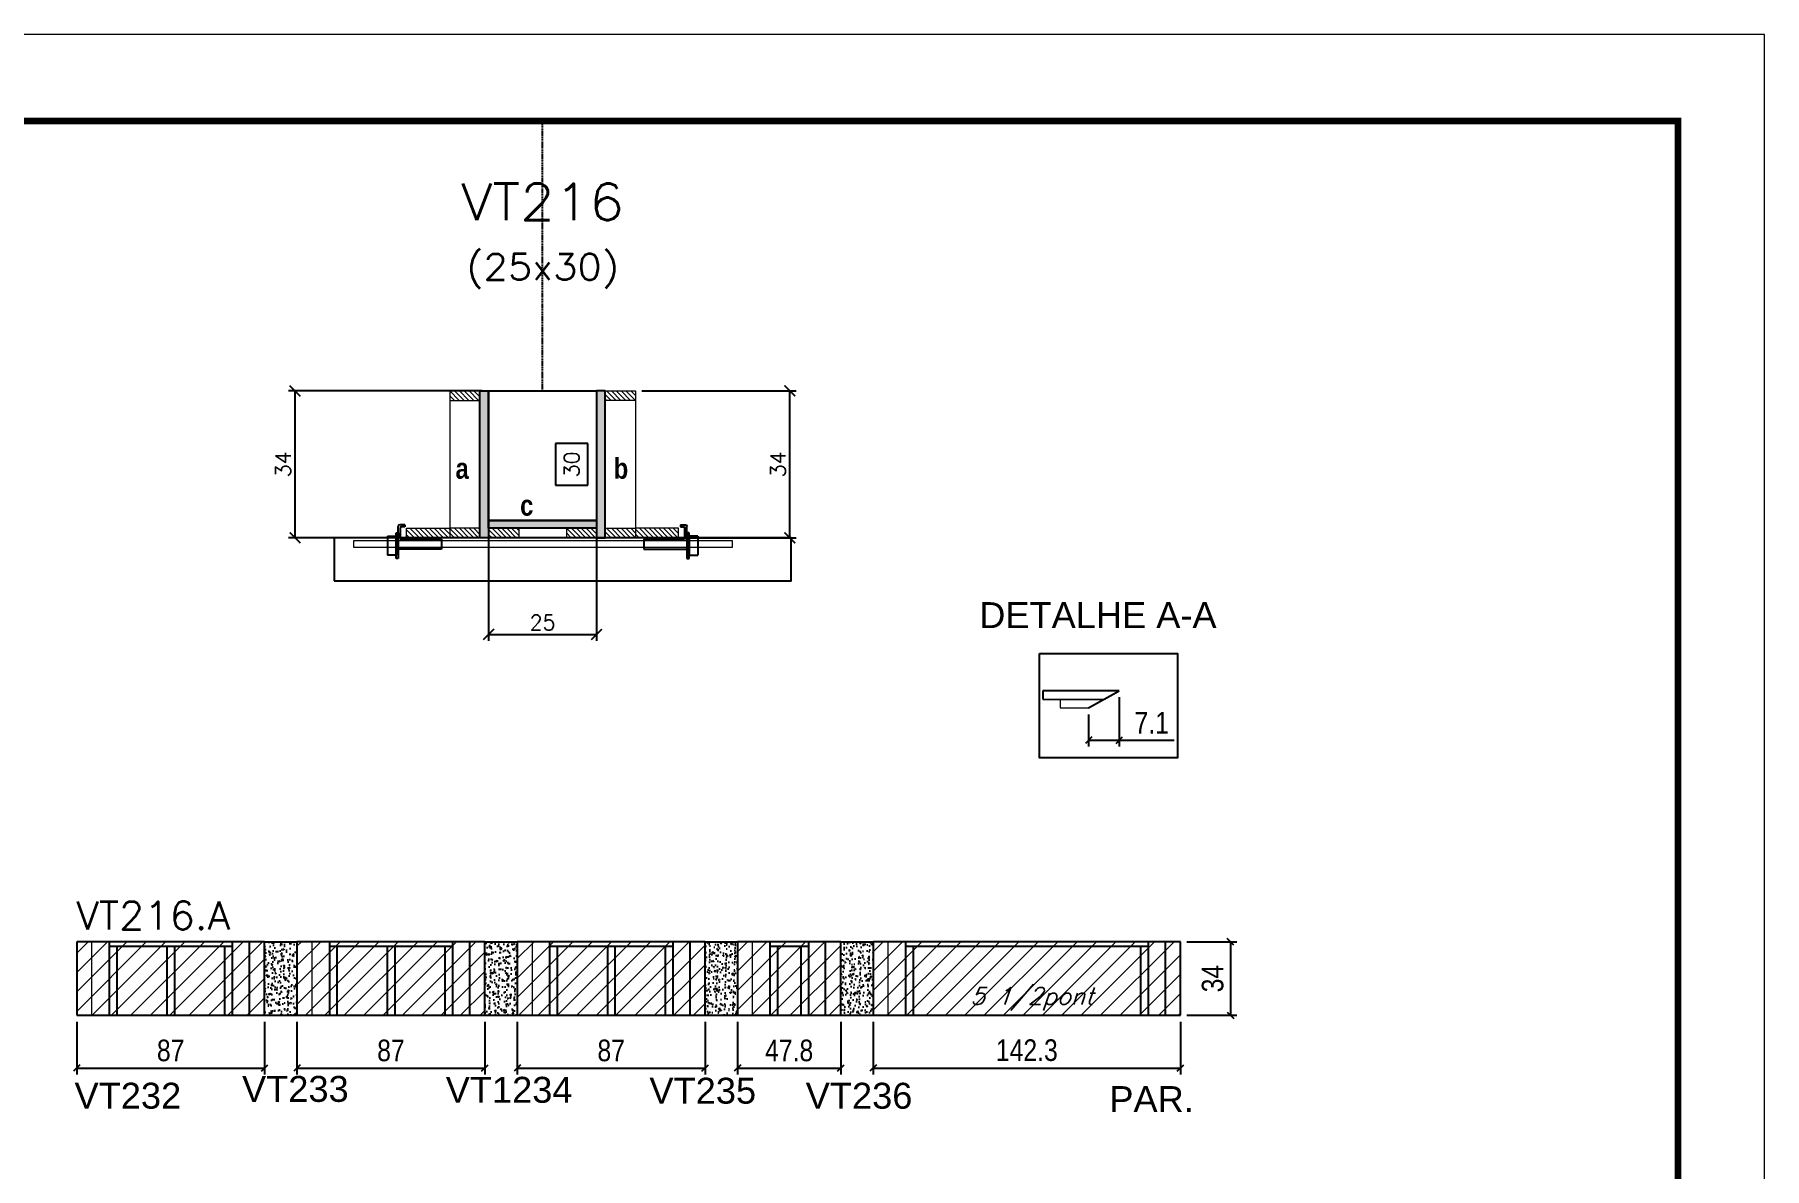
# Model space of a CAD drawing. Extents: x 137137 to 143418, y 10464 to 34486.
# Drawn here: x 139420 to 140221, y 28218 to 28743 of the extents above; entities that cross this region are included whole.
import ezdxf
from ezdxf.enums import TextEntityAlignment as Align

# ---------------------------------------------------------------- set-up
doc = ezdxf.new("R2010")
doc.units = 0
doc.linetypes.add('DASHED', pattern=[0.75, 0.5, -0.25])
doc.linetypes.add('HIDDEN', pattern=[0.375, 0.25, -0.125])
for name, color, linetype in [('5', 5, 'Continuous'), ('barrote', 251, 'Continuous'), ('COTA', 241, 'Continuous'), ('Cota Seção (2x)', 4, 'Continuous'), ('detalhes', 4, 'Continuous'), ('Painéis', 200, 'Continuous'), ('presilha', 1, 'Continuous'), ('SARR_2.2x7', 40, 'Continuous'), ('SARR_3.5x7', 81, 'Continuous'), ('texto', 7, 'Continuous'), ('Texto de Titulo', 7, 'Continuous'), ('Texto Qtd Sarr', 242, 'Continuous')]:
    doc.layers.add(name, color=color, linetype=linetype)
for name, color, linetype, lineweight in [('CONCRETO', 251, 'Continuous', 25), ('Folhas', 255, 'Continuous', 9), ('Hachura', 251, 'Continuous', 9), ('Madeira', 126, 'Continuous', 18), ('Sarr 2.2x7', 40, 'Continuous', 9), ('SARRAFO DE PRESSAO', 251, 'DASHED', 9), ('SCO-___-LAJ', 2, 'Continuous', 0), ('Texto Seção', 7, 'Continuous', 15)]:
    doc.layers.add(name, color=color, linetype=linetype, lineweight=lineweight)
doc.styles.add('COTA TECNICA', font='techl___.ttf', dxfattribs={"height": 10})
doc.styles.add('REGUA-120', font='ROMANS.shx', dxfattribs={"height": 15})
doc.styles.add('Romans', font='romans.shx')
doc.styles.get("Standard").update_dxf_attribs({"font": 'arial.ttf'})
doc.styles.add('TECNICA', font='techb___.ttf', dxfattribs={"height": 10})
doc.dimstyles.new('Cota Seção (2x)', dxfattribs={"dimtxt": 7, "dimasz": 5, "dimexe": 3, "dimexo": 3, "dimgap": 2, "dimtad": 3, "dimdec": 1, "dimlfac": 0.5, "dimzin": 12, "dimdsep": 46, "dimtxsty": 'Romans', "dimblk": 'ARCHTICK', "dimcen": 0, "dimclrd": 4, "dimclre": 4, "dimclrt": 1, "dimadec": 1, "dimazin": 3, "dimtfac": 1, "dimtdec": 1, "dimtmove": 0, "dimatfit": 3, "dimldrblk": 'OBLIQUE', "dimfxl": 1, "dimtolj": 1, "dimtzin": 12, "dimarcsym": 0})
doc.dimstyles.new('Cota Seção interna', dxfattribs={"dimtxt": 7, "dimasz": 6, "dimexe": 0.18, "dimexo": 2, "dimgap": -4, "dimtad": 3, "dimdec": 1, "dimlfac": 0.5, "dimzin": 12, "dimdsep": 46, "dimtxsty": 'Romans', "dimblk": 'ARCHTICK', "dimcen": 0.09, "dimse1": 1, "dimse2": 1, "dimsd1": 1, "dimsd2": 1, "dimclrd": 180, "dimclre": 5, "dimclrt": 1, "dimadec": 0, "dimazin": 3, "dimtfac": 1, "dimtdec": 1, "dimtofl": 0, "dimtmove": 0, "dimatfit": 3, "dimldrblk": 'ARCHTICK', "dimfxl": 1, "dimtolj": 1, "dimtzin": 0, "dimarcsym": 0})
doc.dimstyles.new('PAINEL', dxfattribs={"dimtxt": 10, "dimasz": 3, "dimexe": 3, "dimexo": 3, "dimgap": 3, "dimtad": 1, "dimdec": 1, "dimzin": 12, "dimdsep": 46, "dimtxsty": 'COTA TECNICA', "dimblk1": 'OBLIQUE', "dimblk2": 'OBLIQUE', "dimsah": 1, "dimcen": 0.9, "dimclrd": 4, "dimclre": 4, "dimclrt": 240, "dimadec": 1, "dimazin": 3, "dimtfac": 1, "dimtdec": 1, "dimtmove": 0, "dimatfit": 3, "dimfxl": 1, "dimtolj": 1, "dimtzin": 12, "dimarcsym": 0})
pattern_1 = [(50, (-1769.369, -57.7812), (5.46554007, -0.47817257), [0.5715, -6.2865]), (355, (-1769.369, -57.781), (-1.05730264, 5.73170536), [0.4572, -5.02921753]), (100.4514447, (-1768.9135, -57.821), (4.40823741, 5.25353256), [0.48570026, -5.34270734]), (46.1842, (-1769.369, -56.257), (8.13237123, -1.26126984), [0.85725, -9.42975]), (96.6355576, (-1768.691, -56.362), (7.122124, 7.42278374), [0.7285507, -8.01406824]), (351.184151, (-1769.369, -56.257), (7.122124, 7.42278374), [0.685799, -7.54379196]), (21, (-1768.607, -56.6382), (4.54843174, -3.06795595), [0.5715, -6.2865]), (326, (-1768.607, -56.638), (1.85406085, 5.52563898), [0.4572, -5.0292]), (71.451445, (-1768.228, -56.894), (6.40249258, 2.45768307), [0.48570026, -5.34269813]), (37.5, (-1769.369, -57.7812), (0.092658098, 2.536651166), [0, -4.96824, 0, -5.1054, 0, -5.04825]), (7.5, (-1769.369, -57.7812), (2.004589875, 3.005417245), [0, -2.91084, 0, -4.85394, 0, -1.92405]), (327.5, (-1771.0682, -57.7812), (4.067717855, -0.17186232), [0, -1.905, 0, -5.9436, 0, -7.8867]), (317.5, (-1771.8302, -57.7812), (4.44387544, 0.76279473), [0, -2.4765, 0, -3.94716, 0, -5.6007])]
pattern_2 = [(315, (162598.637, 20280.2569), (1.12253202, 1.12253202), [])]
pattern_3 = [(315, (162586.637, 20280.2569), (1.12253202, 1.12253202), [])]
pattern_4 = [(45, (-3170, 0), (-4.49012806, 4.49012806), [])]

# ---------------------------------------------------------------- blocks, each defined once
blk = doc.blocks.new('9999999999')
at = {"layer": 'Folhas'}
blk.add_lwpolyline([(98138.98, 34190.21), (99623.98, 34190.21), (99623.98, 35240.21), (98138.98, 35240.21)], close=True, dxfattribs=at)
at = {"layer": 'Folhas', "color": 30, "const_width": 3}
blk.add_lwpolyline([(98213.98, 34230.21), (99583.98, 34230.21), (99583.98, 35200.21), (98213.98, 35200.21)], close=True, dxfattribs=at)
blk = doc.blocks.new('_Oblique')
at = {"color": 0, "linetype": 'ByBlock', "lineweight": -2}
blk.add_line((-0.5, -0.5), (0.5, 0.5), dxfattribs=at)
blk = doc.blocks.new('*D5838')
at = {"layer": 'COTA', "color": 4, "linetype": 'ByBlock', "lineweight": -2, "transparency": 16777216}
for p, q in [((139953.39, 28322.8), (139976.54, 28322.8)), ((139973.54, 28322.8), (139973.54, 28288.8)), ((139953.39, 28288.8), (139976.54, 28288.8))]:
    blk.add_line(p, q, dxfattribs=at)
at = {"layer": 'Defpoints', "color": 0, "linetype": 'ByBlock', "transparency": 16777216}
for p in [(139950.39, 28322.8), (139950.39, 28288.8), (139973.54, 28288.8)]:
    blk.add_point(p, dxfattribs=at)
at = {"layer": 'COTA', "color": 4, "linetype": 'ByBlock', "lineweight": -2, "transparency": 16777216, "xscale": 3, "yscale": 3, "zscale": 3}
for p, rotation in [((139973.54, 28322.8), 90), ((139973.54, 28288.8), 270)]:
    blk.add_blockref('_Oblique', p, dxfattribs=dict(at, rotation=rotation))
at = {"layer": 'COTA', "color": 240, "linetype": 'ByBlock', "transparency": 16777216, "insert": (139965.32, 28305.8), "char_height": 10, "attachment_point": 5, "rotation": 90, "style": 'COTA TECNICA'}
blk.add_mtext('\\A1;34', dxfattribs=at)
blk = doc.blocks.new('*D5839')
at = {"layer": 'COTA', "color": 4, "linetype": 'ByBlock', "lineweight": -2, "transparency": 16777216}
for p, q in [((139808.09, 28285.8), (139808.09, 28261.37)), ((139950.39, 28285.8), (139950.39, 28261.37)), ((139808.09, 28264.37), (139950.39, 28264.37))]:
    blk.add_line(p, q, dxfattribs=at)
at = {"layer": 'Defpoints', "color": 0, "linetype": 'ByBlock', "transparency": 16777216}
for p in [(139808.09, 28288.8), (139950.39, 28288.8), (139950.39, 28264.37)]:
    blk.add_point(p, dxfattribs=at)
at = {"layer": 'COTA', "color": 4, "linetype": 'ByBlock', "lineweight": -2, "transparency": 16777216, "xscale": 3, "yscale": 3, "zscale": 3, "rotation": 180}
blk.add_blockref('_Oblique', (139808.09, 28264.37), dxfattribs=at)
at = {"layer": 'COTA', "color": 4, "linetype": 'ByBlock', "lineweight": -2, "transparency": 16777216, "xscale": 3, "yscale": 3, "zscale": 3}
blk.add_blockref('_Oblique', (139950.39, 28264.37), dxfattribs=at)
at = {"layer": 'COTA', "color": 240, "linetype": 'ByBlock', "transparency": 16777216, "insert": (139879.24, 28272.59), "char_height": 10, "attachment_point": 5, "style": 'COTA TECNICA'}
blk.add_mtext('\\A1;142.3', dxfattribs=at)
blk = doc.blocks.new('*D5840')
at = {"layer": 'COTA', "color": 4, "linetype": 'ByBlock', "lineweight": -2, "transparency": 16777216}
for p, q in [((139922.04, 28436.11), (139922.04, 28413.2)), ((139907.85, 28428.11), (139907.85, 28413.2)), ((139907.85, 28416.2), (139922.04, 28416.2)), ((139922.04, 28416.2), (139947.5, 28416.2))]:
    blk.add_line(p, q, dxfattribs=at)
at = {"layer": 'Defpoints', "color": 0, "linetype": 'ByBlock', "transparency": 16777216}
for p in [(139922.04, 28439.11), (139907.85, 28431.11), (139907.85, 28416.2)]:
    blk.add_point(p, dxfattribs=at)
at = {"layer": 'COTA', "color": 4, "linetype": 'ByBlock', "lineweight": -2, "transparency": 16777216, "xscale": 3, "yscale": 3, "zscale": 3, "rotation": 180}
blk.add_blockref('_Oblique', (139907.85, 28416.2), dxfattribs=at)
at = {"layer": 'COTA', "color": 4, "linetype": 'ByBlock', "lineweight": -2, "transparency": 16777216, "xscale": 3, "yscale": 3, "zscale": 3}
blk.add_blockref('_Oblique', (139922.04, 28416.2), dxfattribs=at)
at = {"layer": 'COTA', "color": 240, "linetype": 'ByBlock', "transparency": 16777216, "insert": (139937.07, 28424.27), "char_height": 10, "attachment_point": 5, "style": 'COTA TECNICA'}
blk.add_mtext('\\A1;7.1', dxfattribs=at)
blk = doc.blocks.new('_ArchTick')
at = {"color": 0, "linetype": 'ByBlock', "const_width": 0.15}
blk.add_lwpolyline([(-0.5, -0.5), (0.5, 0.5)], dxfattribs=at)
blk = doc.blocks.new('*D5899')
at = {"layer": 'COTA', "color": 4, "lineweight": -2, "transparency": 16777216}
for p, q in [((139627.02, 28577.9), (139537.37, 28577.9)), ((139540.37, 28509.9), (139540.37, 28577.9)), ((139589.02, 28509.9), (139537.37, 28509.9))]:
    blk.add_line(p, q, dxfattribs=at)
at = {"layer": 'Defpoints', "color": 0, "transparency": 16777216}
for p in [(139540.37, 28577.9), (139630.02, 28577.9), (139592.02, 28509.9)]:
    blk.add_point(p, dxfattribs=at)
at = {"layer": 'COTA', "color": 4, "lineweight": -2, "transparency": 16777216, "xscale": 5, "yscale": 5, "zscale": 5}
for p, rotation in [((139540.37, 28577.9), 90), ((139540.37, 28509.9), 270)]:
    blk.add_blockref('_ArchTick', p, dxfattribs=dict(at, rotation=rotation))
at = {"layer": 'COTA', "color": 1, "transparency": 16777216, "insert": (139534.87, 28543.9), "char_height": 7, "attachment_point": 5, "rotation": 90, "style": 'Romans'}
blk.add_mtext('\\A1;34', dxfattribs=at)
blk = doc.blocks.new('*D5900')
at = {"layer": 'COTA', "color": 4, "lineweight": -2, "transparency": 16777216}
for p, q in [((139701.01, 28577.9), (139772.49, 28577.9)), ((139769.49, 28509.9), (139769.49, 28577.9)), ((139721.02, 28509.9), (139772.49, 28509.9))]:
    blk.add_line(p, q, dxfattribs=at)
at = {"layer": 'Defpoints', "color": 0, "transparency": 16777216}
for p in [(139698.01, 28577.9), (139769.49, 28577.9), (139718.02, 28509.9)]:
    blk.add_point(p, dxfattribs=at)
at = {"layer": 'COTA', "color": 4, "lineweight": -2, "transparency": 16777216, "xscale": 5, "yscale": 5, "zscale": 5}
for p, rotation in [((139769.49, 28577.9), 90), ((139769.49, 28509.9), 270)]:
    blk.add_blockref('_ArchTick', p, dxfattribs=dict(at, rotation=rotation))
at = {"layer": 'COTA', "color": 1, "transparency": 16777216, "insert": (139763.99, 28543.9), "char_height": 7, "attachment_point": 5, "rotation": 90, "style": 'Romans'}
blk.add_mtext('\\A1;34', dxfattribs=at)
blk = doc.blocks.new('*D5901')
at = {"layer": 'Cota Seção (2x)', "color": 180, "lineweight": -2, "transparency": 16777216}
for p, q in [((139676.01, 28553.57), (139661.01, 28553.57)), ((139661.01, 28553.57), (139661.01, 28534.23)), ((139676.01, 28534.23), (139676.01, 28553.57)), ((139661.01, 28534.23), (139676.01, 28534.23))]:
    blk.add_line(p, q, dxfattribs=at)
at = {"layer": 'Defpoints', "color": 0, "transparency": 16777216}
for p in [(139680.01, 28577.9), (139680.01, 28577.9), (139680.02, 28517.9)]:
    blk.add_point(p, dxfattribs=at)
at = {"layer": 'Cota Seção (2x)', "color": 1, "transparency": 16777216, "insert": (139668.51, 28543.9), "char_height": 7, "attachment_point": 5, "rotation": 90, "style": 'Romans'}
blk.add_mtext('\\A1;30', dxfattribs=at)
blk = doc.blocks.new('titulo1')
at = {"layer": 'Defpoints', "color": 252, "linetype": 'HIDDEN', "ltscale": 2}
blk.add_line((0, 0), (0, 125), dxfattribs=at)
at = {"layer": 'Defpoints', "style": 'Romans', "oblique": 15}
blk.add_attdef('FOLHA', text='', height=10, dxfattribs=at).set_placement((0, 15.58), align=Align.MIDDLE_CENTER)
at = {"layer": 'Texto Qtd Sarr', "color": 3, "style": 'Romans', "oblique": 15}
for tag, height, p in [('TITULO', 17, (0, 71.45)), ('SEÇÃO', 12, (0, 41.55))]:
    blk.add_attdef(tag, text='', height=height, dxfattribs=at).set_placement(p, align=Align.MIDDLE_CENTER)
blk = doc.blocks.new('PRESILHA METÁLICA 1')
at = {"layer": 'presilha'}
for p, q in [((0, 13), (6, 13)), ((0, 13), (0, 0)), ((6, 15.5), (7.5, 15.5)), ((6, -2.5), (6, 15.5)), ((6, 13), (6, 0)), ((7.5, 10.6), (7.5, 19.9)), ((7.5, 15.5), (7.5, -2.5)), ((12, 21), (8.6, 21)), ((9, 11.6), (9, 18.9)), ((12, 19.5), (9.6, 19.5)), ((12, 21), (12, 19.5)), ((6, 0), (0, 0)), ((37.5, 4.1), (7.5, 4.1)), ((37.5, 11), (9.6, 11)), ((37.5, 11), (37.5, 4.1)), ((7.5, -2.5), (6, -2.5))]:
    blk.add_line(p, q, dxfattribs=at)
for centre, radius, start, end in [((8.6, 19.9), 1.14, 90, 180), ((9.6, 18.9), 0.57, 90, 180), ((9.6, 11.6), 0.57, 180, 270)]:
    blk.add_arc(centre, radius, start, end, dxfattribs=at)
blk = doc.blocks.new('*D5902')
at = {"layer": 'COTA', "color": 4, "lineweight": -2, "transparency": 16777216}
for p, q in [((139630.02, 28511.3), (139630.02, 28462.17)), ((139680.02, 28511.3), (139680.02, 28462.17)), ((139630.02, 28465.17), (139680.02, 28465.17))]:
    blk.add_line(p, q, dxfattribs=at)
at = {"layer": 'Defpoints', "color": 0, "transparency": 16777216}
for p in [(139630.02, 28514.3), (139680.02, 28514.3), (139680.02, 28465.17)]:
    blk.add_point(p, dxfattribs=at)
at = {"layer": 'COTA', "color": 4, "lineweight": -2, "transparency": 16777216, "xscale": 5, "yscale": 5, "zscale": 5, "rotation": 180}
blk.add_blockref('_ArchTick', (139630.02, 28465.17), dxfattribs=at)
at = {"layer": 'COTA', "color": 4, "lineweight": -2, "transparency": 16777216, "xscale": 5, "yscale": 5, "zscale": 5}
blk.add_blockref('_ArchTick', (139680.02, 28465.17), dxfattribs=at)
at = {"layer": 'COTA', "color": 1, "transparency": 16777216, "insert": (139655.02, 28470.67), "char_height": 7, "attachment_point": 5, "style": 'Romans'}
blk.add_mtext('\\A1;25', dxfattribs=at)
blk = doc.blocks.new('*D5972')
at = {"layer": 'COTA', "color": 4, "linetype": 'ByBlock', "lineweight": -2, "transparency": 16777216}
for p, q in [((139745.29, 28285.8), (139745.29, 28261.37)), ((139793.09, 28285.8), (139793.09, 28261.37)), ((139745.29, 28264.37), (139793.09, 28264.37))]:
    blk.add_line(p, q, dxfattribs=at)
at = {"layer": 'Defpoints', "color": 0, "linetype": 'ByBlock', "transparency": 16777216}
for p in [(139745.29, 28288.8), (139793.09, 28288.8), (139793.09, 28264.37)]:
    blk.add_point(p, dxfattribs=at)
at = {"layer": 'COTA', "color": 4, "linetype": 'ByBlock', "lineweight": -2, "transparency": 16777216, "xscale": 3, "yscale": 3, "zscale": 3, "rotation": 180}
blk.add_blockref('_Oblique', (139745.29, 28264.37), dxfattribs=at)
at = {"layer": 'COTA', "color": 4, "linetype": 'ByBlock', "lineweight": -2, "transparency": 16777216, "xscale": 3, "yscale": 3, "zscale": 3}
blk.add_blockref('_Oblique', (139793.09, 28264.37), dxfattribs=at)
at = {"layer": 'COTA', "color": 240, "linetype": 'ByBlock', "transparency": 16777216, "insert": (139769.19, 28272.46), "char_height": 10, "attachment_point": 5, "style": 'COTA TECNICA'}
blk.add_mtext('\\A1;47.8', dxfattribs=at)
blk = doc.blocks.new('*D5973')
at = {"layer": 'COTA', "color": 4, "linetype": 'ByBlock', "lineweight": -2, "transparency": 16777216}
for p, q in [((139643.29, 28285.8), (139643.29, 28261.37)), ((139730.29, 28285.8), (139730.29, 28261.37)), ((139643.29, 28264.37), (139730.29, 28264.37))]:
    blk.add_line(p, q, dxfattribs=at)
at = {"layer": 'Defpoints', "color": 0, "linetype": 'ByBlock', "transparency": 16777216}
for p in [(139643.29, 28288.8), (139730.29, 28288.8), (139730.29, 28264.37)]:
    blk.add_point(p, dxfattribs=at)
at = {"layer": 'COTA', "color": 4, "linetype": 'ByBlock', "lineweight": -2, "transparency": 16777216, "xscale": 3, "yscale": 3, "zscale": 3, "rotation": 180}
blk.add_blockref('_Oblique', (139643.29, 28264.37), dxfattribs=at)
at = {"layer": 'COTA', "color": 4, "linetype": 'ByBlock', "lineweight": -2, "transparency": 16777216, "xscale": 3, "yscale": 3, "zscale": 3}
blk.add_blockref('_Oblique', (139730.29, 28264.37), dxfattribs=at)
at = {"layer": 'COTA', "color": 240, "linetype": 'ByBlock', "transparency": 16777216, "insert": (139686.79, 28272.46), "char_height": 10, "attachment_point": 5, "style": 'COTA TECNICA'}
blk.add_mtext('\\A1;87', dxfattribs=at)
blk = doc.blocks.new('*D5938')
at = {"layer": 'COTA', "color": 4, "linetype": 'ByBlock', "lineweight": -2, "transparency": 16777216}
for p, q in [((139541.29, 28285.8), (139541.29, 28261.37)), ((139628.29, 28285.8), (139628.29, 28261.37)), ((139541.29, 28264.37), (139628.29, 28264.37))]:
    blk.add_line(p, q, dxfattribs=at)
at = {"layer": 'Defpoints', "color": 0, "linetype": 'ByBlock', "transparency": 16777216}
for p in [(139541.29, 28288.8), (139628.29, 28288.8), (139628.29, 28264.37)]:
    blk.add_point(p, dxfattribs=at)
at = {"layer": 'COTA', "color": 4, "linetype": 'ByBlock', "lineweight": -2, "transparency": 16777216, "xscale": 3, "yscale": 3, "zscale": 3, "rotation": 180}
blk.add_blockref('_Oblique', (139541.29, 28264.37), dxfattribs=at)
at = {"layer": 'COTA', "color": 4, "linetype": 'ByBlock', "lineweight": -2, "transparency": 16777216, "xscale": 3, "yscale": 3, "zscale": 3}
blk.add_blockref('_Oblique', (139628.29, 28264.37), dxfattribs=at)
at = {"layer": 'COTA', "color": 240, "linetype": 'ByBlock', "transparency": 16777216, "insert": (139584.79, 28272.46), "char_height": 10, "attachment_point": 5, "style": 'COTA TECNICA'}
blk.add_mtext('\\A1;87', dxfattribs=at)
blk = doc.blocks.new('*D5939')
at = {"layer": 'COTA', "color": 4, "linetype": 'ByBlock', "lineweight": -2, "transparency": 16777216}
for p, q in [((139439.29, 28285.8), (139439.29, 28261.37)), ((139526.29, 28285.8), (139526.29, 28261.37)), ((139439.29, 28264.37), (139526.29, 28264.37))]:
    blk.add_line(p, q, dxfattribs=at)
at = {"layer": 'Defpoints', "color": 0, "linetype": 'ByBlock', "transparency": 16777216}
for p in [(139439.29, 28288.8), (139526.29, 28288.8), (139526.29, 28264.37)]:
    blk.add_point(p, dxfattribs=at)
at = {"layer": 'COTA', "color": 4, "linetype": 'ByBlock', "lineweight": -2, "transparency": 16777216, "xscale": 3, "yscale": 3, "zscale": 3, "rotation": 180}
blk.add_blockref('_Oblique', (139439.29, 28264.37), dxfattribs=at)
at = {"layer": 'COTA', "color": 4, "linetype": 'ByBlock', "lineweight": -2, "transparency": 16777216, "xscale": 3, "yscale": 3, "zscale": 3}
blk.add_blockref('_Oblique', (139526.29, 28264.37), dxfattribs=at)
at = {"layer": 'COTA', "color": 240, "linetype": 'ByBlock', "transparency": 16777216, "insert": (139482.79, 28272.46), "char_height": 10, "attachment_point": 5, "style": 'COTA TECNICA'}
blk.add_mtext('\\A1;87', dxfattribs=at)

msp = doc.modelspace()

# ---------------------------------------------------------------- hatches: boundary and pattern name
at = {"layer": 'COTA', "linetype": 'ByBlock'}
h = msp.add_hatch(dxfattribs=at)
h.set_pattern_fill('AR-CONC', color=256, scale=0.03)
h.set_pattern_definition(pattern_1)
h.paths.add_polyline_path([(139541.29, 28322.8), (139526.29, 28322.8), (139526.29, 28288.8), (139541.29, 28288.8)])
h = msp.add_hatch(dxfattribs=at)
h.set_pattern_fill('AR-CONC', color=256, scale=0.03)
h.set_pattern_definition(pattern_1)
h.paths.add_polyline_path([(139643.29, 28322.8), (139628.29, 28322.8), (139628.29, 28288.8), (139643.29, 28288.8)])
h = msp.add_hatch(dxfattribs=at)
h.set_pattern_fill('AR-CONC', color=256, scale=0.03)
h.set_pattern_definition(pattern_1)
h.paths.add_polyline_path([(139730.29, 28288.8), (139745.29, 28288.8), (139745.29, 28322.8), (139730.29, 28322.8)])
h = msp.add_hatch(dxfattribs=at)
h.set_pattern_fill('AR-CONC', color=256, scale=0.03)
h.set_pattern_definition(pattern_1)
h.paths.add_polyline_path([(139808.09, 28322.8), (139793.09, 28322.8), (139793.09, 28288.8), (139808.09, 28288.8)])
at = {"layer": 'Hachura'}
h = msp.add_hatch(dxfattribs=at)
h.set_pattern_fill('ANSI31', color=256, scale=0.5, angle=270, style=0)
h.set_pattern_definition([(315, (162586.637, 20270.2569), (1.12253202, 1.12253202), [])])
h.paths.add_polyline_path([(139626.02, 28573.5), (139626.02, 28577.9), (139612.02, 28577.9), (139612.02, 28573.5)])
h = msp.add_hatch(color=256, dxfattribs=at)
h.dxf.hatch_style = 1
h.paths.add_polyline_path([(139626.02, 28577.9), (139630.02, 28577.9), (139630.02, 28509.9), (139626.02, 28509.9)])
h = msp.add_hatch(color=256, dxfattribs=at)
h.dxf.hatch_style = 1
h.paths.add_polyline_path([(139684.01, 28577.9), (139680.01, 28577.9), (139680.02, 28509.9), (139684.02, 28509.9)])
h = msp.add_hatch(dxfattribs=at)
h.set_pattern_fill('ANSI31', color=256, scale=0.5, angle=270, style=0)
h.set_pattern_definition([(315, (162598.6466, 20270.2569), (1.12253202, 1.12253202), [])])
h.paths.add_polyline_path([(139684.01, 28573.5), (139684.01, 28577.9), (139698.01, 28577.9), (139698.01, 28573.5)])
h = msp.add_hatch(color=256, dxfattribs=at)
h.dxf.hatch_style = 1
h.paths.add_polyline_path([(139630.02, 28514.3), (139630.02, 28517.9), (139680.02, 28517.9), (139680.02, 28514.3)])
h = msp.add_hatch(dxfattribs=at)
h.set_pattern_fill('ANSI31', color=256, scale=0.5, angle=270, style=0)
h.set_pattern_definition(pattern_3)
h.paths.add_polyline_path([(139592.02, 28509.9), (139592.02, 28514.3), (139612.02, 28514.3), (139612.02, 28509.9)])
h = msp.add_hatch(dxfattribs=at)
h.set_pattern_fill('ANSI31', color=256, scale=0.5, angle=270, style=0)
h.set_pattern_definition([(315, (162586.637, 20206.6569), (1.12253202, 1.12253202), [])])
h.paths.add_polyline_path([(139626.02, 28509.9), (139626.02, 28514.3), (139612.02, 28514.3), (139612.02, 28509.9)])
h = msp.add_hatch(dxfattribs=at)
h.set_pattern_fill('ANSI31', color=256, scale=0.5, angle=270, style=0)
h.set_pattern_definition(pattern_3)
h.paths.add_polyline_path([(139630.02, 28509.9), (139630.02, 28514.3), (139644.02, 28514.3), (139644.02, 28509.9)])
h = msp.add_hatch(dxfattribs=at)
h.set_pattern_fill('ANSI31', color=256, scale=0.5, angle=270, style=0)
h.set_pattern_definition(pattern_2)
h.paths.add_polyline_path([(139680.02, 28509.9), (139680.02, 28514.3), (139666.02, 28514.3), (139666.02, 28509.9)])
h = msp.add_hatch(dxfattribs=at)
h.set_pattern_fill('ANSI31', color=256, scale=0.5, angle=270, style=0)
h.set_pattern_definition([(315, (162598.637, 20206.6569), (1.12253202, 1.12253202), [])])
h.paths.add_polyline_path([(139684.02, 28509.9), (139684.02, 28514.3), (139698.02, 28514.3), (139698.02, 28509.9)])
h = msp.add_hatch(dxfattribs=at)
h.set_pattern_fill('ANSI31', color=256, scale=0.5, angle=270, style=0)
h.set_pattern_definition(pattern_2)
h.paths.add_polyline_path([(139718.02, 28509.9), (139718.02, 28514.3), (139698.02, 28514.3), (139698.02, 28509.9)])
h = msp.add_hatch(dxfattribs=at)
h.set_pattern_fill('ANSI31', color=256, scale=2)
h.set_pattern_definition(pattern_4)
h.paths.add_polyline_path([(139439.29, 28322.8), (139439.29, 28288.8), (139526.29, 28288.8), (139526.29, 28322.8)])
h = msp.add_hatch(dxfattribs=at)
h.set_pattern_fill('ANSI31', color=256, scale=2)
h.set_pattern_definition(pattern_4)
h.paths.add_polyline_path([(139628.29, 28288.8), (139628.29, 28322.8), (139541.29, 28322.8), (139541.29, 28288.8)])
h = msp.add_hatch(dxfattribs=at)
h.set_pattern_fill('ANSI31', color=256, scale=2)
h.set_pattern_definition(pattern_4)
h.paths.add_polyline_path([(139730.29, 28288.8), (139730.29, 28322.8), (139643.29, 28322.8), (139643.29, 28288.8)])
h = msp.add_hatch(dxfattribs=at)
h.set_pattern_fill('ANSI31', color=256, scale=2)
h.set_pattern_definition(pattern_4)
h.paths.add_polyline_path([(139745.29, 28288.8), (139793.09, 28288.8), (139793.09, 28322.8), (139745.29, 28322.8)])
h = msp.add_hatch(dxfattribs=at)
h.set_pattern_fill('ANSI31', color=256, scale=2)
h.set_pattern_definition(pattern_4)
h.paths.add_polyline_path([(139808.09, 28322.8), (139808.09, 28288.8), (139950.39, 28288.8), (139950.39, 28322.8)])

# ---------------------------------------------------------------- linework, layer by layer
at = {"linetype": 'ByBlock'}
msp.add_lwpolyline([(139885.1, 28456.33), (139949, 28456.33), (139949, 28407.99), (139885.1, 28407.99)], close=True, dxfattribs=at)
at = {"layer": 'barrote'}
msp.add_lwpolyline([(139558.56, 28489.9), (139770.14, 28489.9), (139770.14, 28509.9), (139558.56, 28509.9)], close=True, dxfattribs=at)
at = {"layer": 'CONCRETO'}
msp.add_lwpolyline([(139630.02, 28577.9), (139630.02, 28577.9), (139630.02, 28577.9), (139630.02, 28577.9), (139680.02, 28577.9), (139680.02, 28577.9), (139680.02, 28577.9), (139680.02, 28517.9), (139630.02, 28517.9), (139630.02, 28577.9)], close=True, dxfattribs=at)
at = {"layer": 'COTA', "linetype": 'ByBlock'}
for p, q in [((139526.29, 28322.8), (139541.29, 28322.8)), ((139628.29, 28322.8), (139643.29, 28322.8)), ((139730.29, 28322.8), (139745.29, 28322.8)), ((139793.09, 28322.8), (139808.09, 28322.8)), ((139526.29, 28288.8), (139541.29, 28288.8)), ((139628.29, 28288.8), (139643.29, 28288.8)), ((139730.29, 28288.8), (139745.29, 28288.8)), ((139793.09, 28288.8), (139808.09, 28288.8))]:
    msp.add_line(p, q, dxfattribs=at)
at = {"layer": 'Madeira'}
for points in [[(139626.02, 28573.5), (139626.02, 28577.9), (139612.02, 28577.9), (139612.02, 28573.5)], [(139626.02, 28577.9), (139612.02, 28577.9), (139612.02, 28509.9), (139626.02, 28509.9)], [(139684.01, 28573.5), (139684.01, 28577.9), (139698.01, 28577.9), (139698.01, 28573.5)], [(139684.01, 28577.9), (139698.01, 28577.9), (139698.02, 28509.9), (139684.02, 28509.9)], [(139592.02, 28509.9), (139592.02, 28514.3), (139612.02, 28514.3), (139612.02, 28509.9)], [(139626.02, 28509.9), (139626.02, 28514.3), (139612.02, 28514.3), (139612.02, 28509.9)], [(139630.02, 28509.9), (139630.02, 28514.3), (139644.02, 28514.3), (139644.02, 28509.9)], [(139680.02, 28509.9), (139680.02, 28514.3), (139666.02, 28514.3), (139666.02, 28509.9)], [(139684.02, 28509.9), (139684.02, 28514.3), (139698.02, 28514.3), (139698.02, 28509.9)], [(139718.02, 28509.9), (139718.02, 28514.3), (139698.02, 28514.3), (139698.02, 28509.9)]]:
    msp.add_lwpolyline(points, close=True, dxfattribs=at)
at = {"layer": 'Painéis', "linetype": 'ByBlock'}
for p, q in [((139922.04, 28439.11), (139886.64, 28439.11)), ((139886.64, 28439.11), (139886.64, 28435.11)), ((139907.85, 28431.11), (139922.04, 28439.11)), ((139886.64, 28435.11), (139914.87, 28435.07)), ((139526.29, 28322.8), (139439.29, 28322.8)), ((139439.29, 28322.8), (139439.29, 28288.8)), ((139526.29, 28288.8), (139526.29, 28322.8)), ((139628.29, 28322.8), (139541.29, 28322.8)), ((139541.29, 28322.8), (139541.29, 28288.8)), ((139628.29, 28288.8), (139628.29, 28322.8)), ((139730.29, 28322.8), (139643.29, 28322.8)), ((139643.29, 28322.8), (139643.29, 28288.8)), ((139730.29, 28288.8), (139730.29, 28322.8)), ((139793.09, 28322.8), (139745.29, 28322.8)), ((139745.29, 28322.8), (139745.29, 28288.8)), ((139793.09, 28288.8), (139793.09, 28322.8)), ((139950.39, 28322.8), (139808.09, 28322.8)), ((139808.09, 28322.8), (139808.09, 28288.8)), ((139950.39, 28288.8), (139950.39, 28322.8)), ((139439.29, 28288.8), (139526.29, 28288.8)), ((139541.29, 28288.8), (139628.29, 28288.8)), ((139643.29, 28288.8), (139730.29, 28288.8)), ((139745.29, 28288.8), (139793.09, 28288.8)), ((139808.09, 28288.8), (139950.39, 28288.8))]:
    msp.add_line(p, q, dxfattribs=at)
at = {"layer": 'Painéis'}
for points in [[(139626.02, 28577.9), (139630.02, 28577.9), (139630.02, 28509.9), (139626.02, 28509.9)], [(139684.01, 28577.9), (139680.01, 28577.9), (139680.02, 28509.9), (139684.02, 28509.9)], [(139630.02, 28514.3), (139630.02, 28517.9), (139680.02, 28517.9), (139680.02, 28514.3)]]:
    msp.add_lwpolyline(points, close=True, dxfattribs=at)
at = {"layer": 'Sarr 2.2x7'}
for p, q in [((139910.52, 28435.07), (139894.64, 28435.11)), ((139894.64, 28435.11), (139894.64, 28431.11)), ((139894.64, 28431.11), (139907.85, 28431.11)), ((139446.29, 28288.8), (139446.29, 28322.8)), ((139548.29, 28288.8), (139548.29, 28322.8)), ((139650.29, 28288.8), (139650.29, 28322.8)), ((139752.29, 28288.8), (139752.29, 28322.8)), ((139815.09, 28288.8), (139815.09, 28322.8))]:
    msp.add_line(p, q, dxfattribs=at)
at = {"layer": 'SARR_2.2x7', "linetype": 'Continuous'}
for p, q in [((139511.29, 28320.6), (139454.29, 28320.6)), ((139519.29, 28288.8), (139519.29, 28322.8)), ((139613.29, 28320.6), (139556.29, 28320.6)), ((139621.29, 28288.8), (139621.29, 28322.8)), ((139715.29, 28320.6), (139658.29, 28320.6)), ((139723.29, 28288.8), (139723.29, 28322.8)), ((139778.09, 28320.6), (139760.29, 28320.6)), ((139786.09, 28288.8), (139786.09, 28322.8)), ((139935.39, 28320.6), (139823.09, 28320.6)), ((139943.39, 28288.8), (139943.39, 28322.8))]:
    msp.add_line(p, q, dxfattribs=at)
at = {"layer": 'SARR_3.5x7'}
for p, q in [((139454.29, 28322.8), (139454.29, 28288.8)), ((139457.79, 28320.6), (139457.79, 28288.8)), ((139481.04, 28320.6), (139481.04, 28288.8)), ((139484.54, 28320.6), (139484.54, 28288.8)), ((139507.79, 28320.6), (139507.79, 28288.8)), ((139511.29, 28322.8), (139511.29, 28288.8)), ((139556.29, 28322.8), (139556.29, 28288.8)), ((139559.79, 28320.6), (139559.79, 28288.8)), ((139583.04, 28320.6), (139583.04, 28288.8)), ((139586.54, 28320.6), (139586.54, 28288.8)), ((139609.79, 28320.6), (139609.79, 28288.8)), ((139613.29, 28322.8), (139613.29, 28288.8)), ((139658.29, 28322.8), (139658.29, 28288.8)), ((139661.79, 28320.6), (139661.79, 28288.8)), ((139685.04, 28320.6), (139685.04, 28288.8)), ((139688.54, 28320.6), (139688.54, 28288.8)), ((139711.79, 28320.6), (139711.79, 28288.8)), ((139715.29, 28322.8), (139715.29, 28288.8)), ((139760.29, 28322.8), (139760.29, 28288.8)), ((139763.79, 28320.6), (139763.79, 28288.8)), ((139774.59, 28320.6), (139774.59, 28288.8)), ((139778.09, 28322.8), (139778.09, 28288.8)), ((139823.09, 28322.8), (139823.09, 28288.8)), ((139826.59, 28320.6), (139826.59, 28288.8)), ((139931.89, 28320.6), (139931.89, 28288.8)), ((139935.39, 28322.8), (139935.39, 28288.8))]:
    msp.add_line(p, q, dxfattribs=at)
at = {"layer": 'SCO-___-LAJ', "color": 1}
msp.add_lwpolyline([(139567.56, 28508.57), (139742.83, 28508.57), (139742.83, 28505.37), (139567.56, 28505.37)], close=True, dxfattribs=at)

# ---------------------------------------------------------------- block references
at = {"layer": 'presilha', "yscale": 0.6666666666666666, "zscale": 0.6666666666666666}
for p, xscale in [((139583.15, 28501.93), 0.6666666666666666), ((139726.88, 28501.93), -0.6666666666666666)]:
    msp.add_blockref('PRESILHA METÁLICA 1', p, dxfattribs=dict(at, xscale=xscale))
at = {"layer": 'SARRAFO DE PRESSAO', "color": 6, "linetype": 'ByBlock'}
msp.add_blockref('9999999999', (40596.81, -6497.3), dxfattribs=at)
at = {"layer": 'Texto Seção'}
ref = msp.add_blockref('titulo1', (139655.02, 28577.9), dxfattribs=at)
ref.add_attrib('TITULO', 'VT216', dxfattribs={"layer": 'Texto de Titulo', "color": 7, "height": 17, "style": 'Romans', "width": 1.1}).set_placement((139655.02, 28665.4), align=Align.MIDDLE_CENTER)
ref.add_attrib('SEÇÃO', '(25x30)', dxfattribs={"layer": 'Texto de Titulo', "color": 7, "height": 12, "style": 'Romans', "width": 1.1}).set_placement((139655.02, 28635.4), align=Align.MIDDLE_CENTER)

# ---------------------------------------------------------------- texts
at = {"layer": '5', "color": 7, "linetype": 'Continuous'}
msp.add_text('DETALHE A-A', height=12, rotation=359.99996, dxfattribs=at).set_placement((139857.21, 28468.1))
at = {"layer": '5', "linetype": 'Continuous'}
for s, rotation, p in [('VT233', 359.99996, (139515.84, 28248.71)), ('VT1234', 359.99996, (139610.16, 28248.3)), ('VT235', 359.99996, (139704.49, 28247.88)), ('VT232', 0.00004, (139438.28, 28245.57)), ('VT236', 359.99996, (139776.86, 28245.55)), ('PAR.', 0.00004, (139917.46, 28243.99))]:
    msp.add_text(s, height=12, rotation=rotation, dxfattribs=at).set_placement(p)
at = {"layer": 'detalhes', "style": 'TECNICA'}
for s, p in [('a', (139614.71, 28537.24)), ('b', (139687.95, 28537.23)), ('c', (139644.62, 28520.14))]:
    msp.add_text(s, height=9.6, dxfattribs=at).set_placement(p)
at = {"layer": 'texto', "color": 2, "insert": (139881.57, 28296.39), "char_height": 8, "attachment_point": 5, "style": 'Romans'}
msp.add_mtext('{\\Q19;\\C256;5 1/2pont}', dxfattribs=at)
at = {"layer": 'Texto Seção', "style": 'REGUA-120', "width": 1.05}
msp.add_text('VT216.A', height=13, dxfattribs=at).set_placement((139438.99, 28328.45))

# ---------------------------------------------------------------- dimensions: what is measured, and where the dimension line sits
at = {"layer": 'COTA'}
for base, p1, p2, picture, middle in [((139540.37, 28577.9), (139592.02, 28509.9), (139630.02, 28577.9), '*D5899', (139534.87, 28543.9)), ((139769.49, 28577.9), (139718.02, 28509.9), (139698.01, 28577.9), '*D5900', (139763.99, 28543.9))]:
    dim = msp.add_linear_dim(base=base, p1=p1, p2=p2, angle=90, dimstyle='Cota Seção (2x)', dxfattribs=at)
    dim.commit()
    dim.dimension.update_dxf_attribs({"geometry": picture, "text_midpoint": middle})
dim = msp.add_linear_dim(base=(139680.02, 28465.17), p1=(139630.02, 28514.3), p2=(139680.02, 28514.3), dimstyle='Cota Seção (2x)', dxfattribs=at)
dim.commit()
dim.dimension.update_dxf_attribs({"geometry": '*D5902', "text_midpoint": (139655.02, 28470.67)})
at = {"layer": 'COTA', "linetype": 'ByBlock'}
dim = msp.add_linear_dim(base=(139907.85, 28416.2), p1=(139922.04, 28439.11), p2=(139907.85, 28431.11), angle=180, dimstyle='PAINEL', override={"dimlfac": 0.5}, dxfattribs=at)
dim.commit()
dim.dimension.update_dxf_attribs({"geometry": '*D5840', "text_midpoint": (139937.07, 28416.2), "dimtype": 160})
dim = msp.add_linear_dim(base=(139973.54, 28288.8), p1=(139950.39, 28322.8), p2=(139950.39, 28288.8), angle=90, dimstyle='PAINEL', dxfattribs=at)
dim.commit()
dim.dimension.update_dxf_attribs({"geometry": '*D5838', "text_midpoint": (139965.32, 28305.8)})
for base, p1, p2, picture, middle in [((139526.29, 28264.37), (139439.29, 28288.8), (139526.29, 28288.8), '*D5939', (139482.79, 28272.46)), ((139628.29, 28264.37), (139541.29, 28288.8), (139628.29, 28288.8), '*D5938', (139584.79, 28272.46)), ((139730.29, 28264.37), (139643.29, 28288.8), (139730.29, 28288.8), '*D5973', (139686.79, 28272.46)), ((139793.09, 28264.37), (139745.29, 28288.8), (139793.09, 28288.8), '*D5972', (139769.19, 28272.46)), ((139950.39, 28264.37), (139808.09, 28288.8), (139950.39, 28288.8), '*D5839', (139879.24, 28272.59))]:
    dim = msp.add_linear_dim(base=base, p1=p1, p2=p2, dimstyle='PAINEL', dxfattribs=at)
    dim.commit()
    dim.dimension.update_dxf_attribs({"geometry": picture, "text_midpoint": middle})
at = {"layer": 'Cota Seção (2x)'}
dim = msp.add_linear_dim(base=(139680.01, 28577.9), p1=(139680.02, 28517.9), p2=(139680.01, 28577.9), angle=90, dimstyle='Cota Seção interna', dxfattribs=at)
dim.commit()
dim.dimension.update_dxf_attribs({"geometry": '*D5901', "text_midpoint": (139680.01, 28543.9), "dimtype": 160})

doc.saveas('drawing.dxf')
